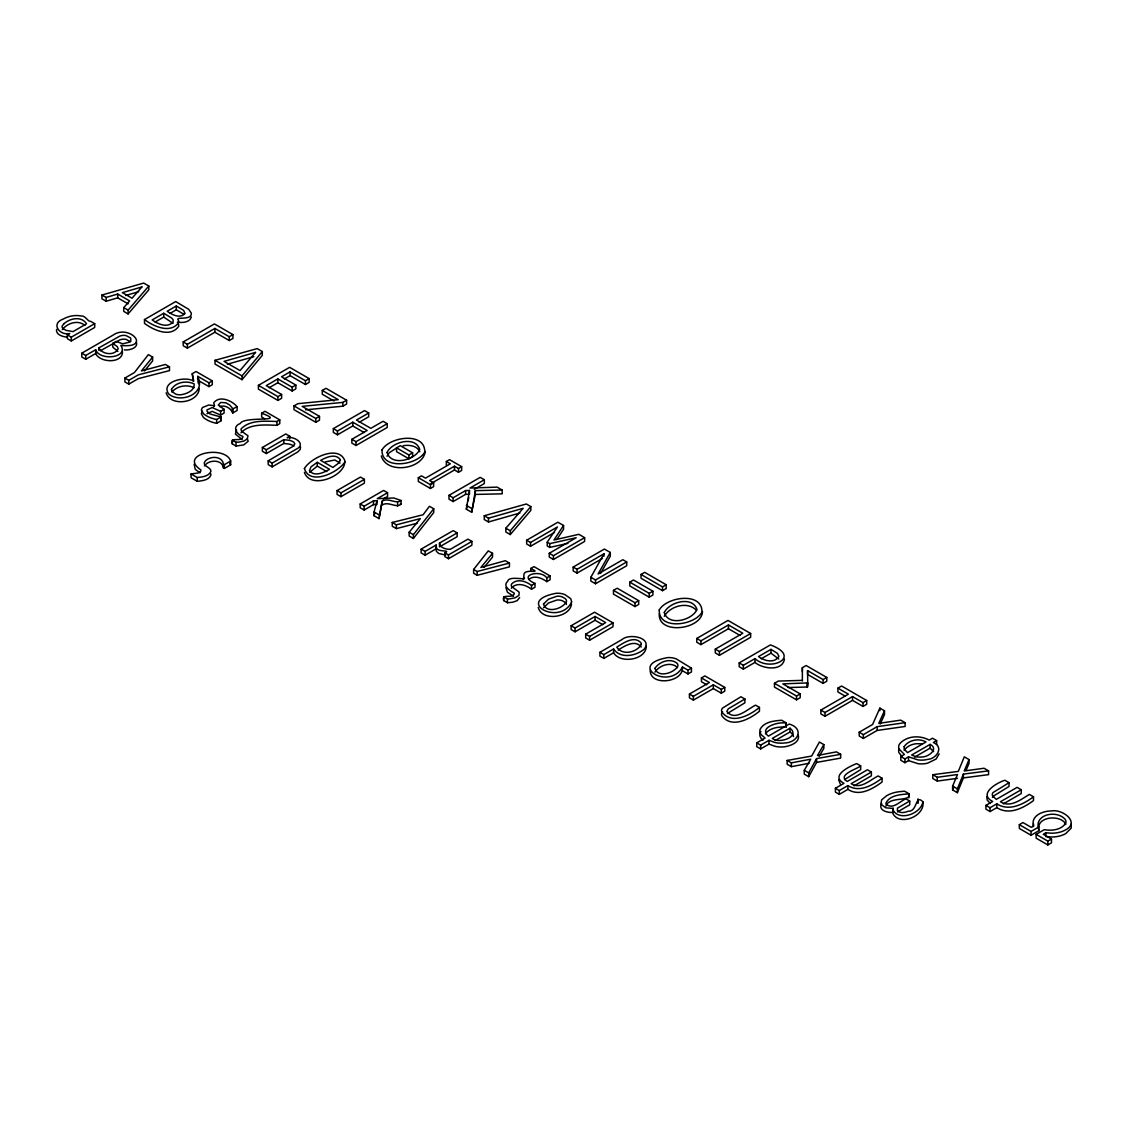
<?xml version="1.0" encoding="UTF-8"?>
<svg xmlns="http://www.w3.org/2000/svg" width="1128" height="1128" viewBox="0 0 1128 1128"><rect width="100%" height="100%" fill="white"/><g stroke="black" fill="none" stroke-linecap="round" stroke-linejoin="round"><path stroke-width="1.5" d="M304.405 472.336C310.186 489.651 343.8 476.961 344.83 462.269M885.931 806.224C889.104 795.691 911.128 802.473 909.21 793.886L904.529 791.193L899.256 791.701A24.731 14.283 0 0 0 886.594 795.748L881.673 799.808L880.869 804.179L885.762 807.831L893.277 808.438L892.897 813.542C899.524 826.542 925.369 816.235 922.901 801.796C915.005 793.661 917.713 811.948 908.153 811.244C904.783 812.668 900.257 813.556 897.38 810.665L897.493 808.113L909.732 801.049L909.732 804.842L897.493 811.906M199.247 388.342C198.641 403.232 170.413 407.095 166.14 392.812M56.527 329.447C55.765 334.776 62.604 336.637 66.721 337.117M505.922 587.589L507.403 592.214L513.607 596.275M986.859 796.58L987.155 800.006L990.243 803.46M1033.051 826.711L1033.459 823.694M194.129 464.369L195.243 469.319L199.938 472.844M471.715 512.295L475.325 490.638L502.186 490.046L502.186 493.838L475.325 494.431L471.715 512.295L466.329 509.193L469.474 490.44L465.596 490.567L453.132 497.772L448.972 495.375L448.972 499.168L453.132 501.565L465.596 494.36L469.474 494.233L469.474 490.44M939.145 753.885L936.057 759.073L927.611 763.162A14.974 8.643 0 0 1 918.009 763.684L908.534 760.625L904.938 762.697L900.807 760.314L900.807 756.521L904.402 754.449L899.044 749.02A14.749 8.516 0 0 1 899.975 743.437C907.349 735.583 920.11 735.118 929.204 740.123L932.518 738.22L936.649 740.602L936.649 744.395M466.329 509.193L467.387 504.202M468.078 500.874L468.783 497.547M376.964 500.719L376.964 504.512L373.509 504.611L364.132 510.025L360.184 507.755L360.184 503.962L364.132 506.232L373.509 500.818L376.964 500.719L374.087 511.985L374.087 515.778L379.036 518.626L382.18 501.156C388.779 497.194 395.745 504.639 401.046 500.508L393.841 497.97L377.217 498.675L387.553 492.71L387.553 496.503L383.125 499.055M379.036 518.626L382.18 501.156M191.337 317.024C189.73 322.58 182.101 322.975 177.322 322.114M374.087 515.778L374.905 512.549M922.901 801.796C921.097 813.81 898.833 821.776 892.897 809.749L893.277 808.438M659.26 613.731C657.85 635.177 701.574 629.833 702.518 611.573M650.25 670.046C649.418 686.473 683.906 682.976 682.482 666.986L687.995 670.173L691.45 668.171L691.45 671.964L687.995 673.952L682.482 670.779M682.482 666.986C669.538 691.196 625.772 664.9 667.903 657.568A13.198 7.614 0 0 1 676.292 658.907L691.45 668.171M387.059 456.262L389.104 452.85L396.929 447.774M664.293 616.325C670.004 606.074 687.657 600.928 696.413 610.304M957.362 792.688L957.362 788.895L963.397 774.104L988.565 770.861L988.565 774.654L963.397 777.897L957.362 792.688L952.61 789.938L952.61 786.145L957.489 774.541L937.255 777.291L932.771 774.696L932.771 778.489L937.255 781.07L957.489 778.334M523.336 579.496L524.041 577.79M519.641 597.558L517.132 600.688L512.591 602.239L507.445 602.733L503.694 600.575C501.283 592.919 512.07 599.137 514.269 593.821L514.241 593.088C510.265 590.903 502.157 586.179 507.713 581.216C508.911 575.068 528.75 581.216 523.66 577.451L524.041 573.997C525.592 568.357 542.906 574.321 530.738 568.484L530.738 571.008M952.61 789.938L953.823 787.034M932.771 774.696L958.306 771.397L964.285 756.846L969.022 759.581L964.214 770.974L984.053 768.253L988.565 770.861M966.019 770.48L969.022 763.374L969.022 759.581M879.882 708.116L872.578 724.5L859.212 732.227L859.212 736.02L863.357 738.417L877.175 730.436L905.121 726.474L905.121 722.681L900.722 720.143L878.768 723.372L884.493 710.781L879.882 708.116L879.882 710.64M880.192 724.021L884.493 714.56L884.493 710.781M543.499 607.78L548.518 602.972L556.936 600.025A7.543 4.357 0 0 1 562.308 600.731L565.213 602.408A7.501 4.329 0 0 1 566.453 604.411M654.945 672.133C659.147 665.576 669.877 661.6 676.659 666.747A7.501 4.329 0 0 1 677.505 667.72M760.921 731.438L760.046 733.228A16.046 9.264 0 0 0 761.372 738.643L762.993 740.306M213.7 406.686L214.433 405.347M808.705 776.67L808.705 772.877L816.573 758.608L840.656 754.308L840.656 758.101L816.573 762.401L808.705 776.67L804.264 774.104L804.264 770.311L810.722 759.2L791.362 762.866L787.147 760.441L787.147 764.234L791.362 766.659L809.1 763.303M573.165 567.074L604.382 549.054L610.276 552.452L598.122 573.983L622.839 559.714L626.717 561.941L626.717 565.734L595.499 583.754L590.846 581.075L590.846 577.282L603.959 553.777L577.043 569.316L573.165 567.074L573.165 570.867L577.043 573.109L602.465 558.43M600.547 573.461L610.276 556.245L610.276 552.452M881.673 803.601C877.499 810.327 888.385 813.302 893.277 812.23M787.147 760.441L811.681 756.056L819.393 742.041L823.835 744.607L817.49 755.464L836.426 751.868L840.656 754.308M819.083 756.535L823.835 748.4L823.835 744.607M904.177 750.388C907.885 744.818 915.612 742.647 921.971 744.127M207.002 413.708L212.134 411.353L220.609 415.076L224.091 413.074L224.091 409.281L218.268 405.037L220.721 402.414L226.051 402.851L229.548 404.91L232.072 407.645L232.805 412.947L237.106 410.465L237.106 406.686C231.987 400.553 219.452 395.026 213.7 402.893L214.503 405.713L208.652 405.022L202.434 407.546L201.348 410.042L203.463 413.694A25.817 14.904 0 0 0 216.647 419.531L221.003 417.022L221.003 420.814L216.647 423.324A25.817 14.904 0 0 1 203.463 417.487L201.348 413.835L202.434 411.339M526.663 540.227L557.881 522.208L563.549 525.479L553.961 540.016L578.875 534.319L584.642 537.661L584.642 541.44L553.425 559.474L549.265 557.077L549.265 553.284L576.168 537.746L549.731 543.625L547.221 542.173L557.443 526.945L530.541 542.469L526.663 540.227L526.663 544.02L530.541 546.262L554.454 532.458M556.837 539.452L563.549 529.272L563.549 525.479M765.447 733.849C769.564 727.997 777.756 726.883 784.425 727.01M241.011 432.771C249.894 423.381 265.136 424.96 276.938 425.284L279.772 423.649L279.772 419.856L264.953 411.297L261.64 413.215L261.64 417.007L264.629 418.728M204.45 465.991C208.553 459.463 222.117 459.11 223.457 467.909L224.387 468.43L230.676 464.806L230.676 461.014C224.853 444.347 177.491 454.147 200.854 469.911L200.601 471.56L198.077 472.999L191.069 473.957L191.069 477.75L197.231 481.303C202.109 480.796 208.722 480.274 210.922 475.142L210.527 473.252M236.584 430.036L235.385 434.069L242.139 439.539M309.707 472.308L317.278 466.104L317.278 462.311L329.517 469.375C323.891 472.463 314.627 477.13 309.495 470.799L310.905 466.95L317.278 462.311M62.28 329.644C67.186 323.172 78.213 319.421 84.91 325.498M392.248 522.461L396.351 524.83L420.335 518.612L409.168 532.233L409.168 536.026L413.398 538.465L413.398 534.672L433.73 508.756L429.43 506.275L423.099 514.763L392.248 522.461L392.248 526.254L396.351 528.623L417.134 523.237M413.398 538.465L433.73 512.549L433.73 508.756M492.541 553.326L480.88 567.469L505.302 560.701L509.419 563.069L509.419 566.862L477.172 575.294L473.633 573.236L473.633 569.457L488.283 550.873L492.541 553.326L492.541 557.119L484.067 567.398M152.618 357.082L141.409 370.957L165.393 364.457L169.496 366.826L169.496 370.618L138.363 378.613L128.803 384.126L124.87 381.856L124.87 378.063L134.472 372.522L148.36 354.615L152.618 357.082L152.618 360.875L144.469 370.971M171.964 391.98C177.293 385.762 186.839 384.239 194.157 387.708M242.041 379.685L242.041 375.906L262.302 351.555L257.184 348.608L215.025 360.311L215.025 364.104L242.041 379.685L262.302 355.348L262.302 351.555M484.264 515.75L488.494 518.189L523.166 508.291L505.852 528.214L505.852 532.007L510.293 534.573L510.293 530.78L530.823 506.585L526.339 503.99L484.264 515.75L484.264 519.543L488.494 521.982L519.867 513.029M510.293 534.573L530.823 510.378L530.823 506.585M101.943 295.028L106.145 297.439L117.693 294.041L129.621 300.936L123.727 307.606L123.727 311.384L128.113 313.922L128.113 310.129L148.811 286.033L143.693 283.072L101.943 295.028L101.943 298.807L106.145 301.232L117.693 297.834L128.127 303.855M128.113 313.922L148.811 289.825L148.811 286.033M727.405 713.488L744.889 702.814L744.889 699.022L740.941 696.751L722.54 708.074A9.644 5.569 0 0 0 721.92 712.092C731.72 725.092 749.923 715.265 759.454 707.439L759.454 711.232C749.923 719.044 731.72 728.885 721.92 715.885A9.644 5.569 0 0 1 722.54 711.867M844.491 779.617L860.678 769.663L860.678 765.87L856.73 763.6C849.99 766.095 829.602 775.768 843.984 783.325L835.397 788.289L835.397 792.082L839.317 794.338L847.904 789.374C859.423 796.861 872.564 788.98 882.082 782.014L882.082 778.235L878.134 775.951C870.252 779.8 860.608 789.755 851.132 783.72L871.366 772.045L871.366 775.838L854.023 785.849M528.821 579.397C534.291 574.871 541.764 578.029 546.798 581.639L550.111 579.736L550.111 575.943L533.967 566.623L530.738 568.484M67.356 334.889L69.753 333.507C59.643 335.918 50.436 323.595 63.097 319.125C68.455 316.108 74.843 314.797 80.906 315.939C85.418 315.177 87.871 322.058 90.86 321.424L94.71 323.651L94.71 327.444L71.304 340.966L67.356 338.682L67.356 334.889L71.304 337.173L94.71 323.651M81.78 353.191L113.011 335.157C129.212 323.595 152.322 348.665 120.879 345.408C129.029 357.9 99.588 361.256 95.697 349.708L85.728 355.475L81.78 353.191L81.78 356.984L85.728 359.254L95.697 353.501L95.697 349.708M144.483 319.577L175.7 301.557L188.757 309.354L191.337 313.231C191.845 321.226 173.909 315.812 178.562 320.465L178.703 322.509C170.469 334.255 153.422 326.26 144.483 319.577L144.483 323.369C153.422 330.053 170.469 338.047 178.703 326.302L178.562 324.258M98.841 350.413L98.841 347.889L119.751 336.144A7.036 4.061 0 0 1 125.885 335.524L130.651 337.991L130.848 340.839L129.114 342.221L122.783 343.828L116.142 341.417L112.786 343.349L112.786 347.142L117.918 351.414M163.715 313.274L152.181 319.929C157.948 324.046 167.381 328.417 173.148 321.917L173.063 319.619L171.583 317.983L163.715 313.274L163.715 317.067L155.058 322.058M176.306 305.998L167.17 311.272C172.189 314.67 179.831 319.069 185.048 313.499L183.582 310.341L176.306 305.998L176.306 309.791L170.215 313.316M100.35 350.808L119.751 339.937A7.036 4.061 0 0 1 125.885 339.316L130.651 341.784M183.201 341.939L214.419 323.919L232.932 334.607L232.932 338.4L229.252 340.529L214.884 332.238L187.361 348.129L183.201 345.732L183.201 341.939L187.361 344.336L214.884 328.445L229.252 336.736L232.932 334.607M124.87 378.063L128.803 380.347L138.363 374.82L169.496 366.826M193.099 381.01L192.268 373.678L196.018 371.507L212.29 380.897L212.29 384.69L208.976 386.608L197.837 380.178M197.626 379.036L197.837 376.385L208.976 382.815L212.29 380.897M269.141 387.736L277.841 382.716L292.166 390.979L295.846 388.85L295.846 385.057L292.166 387.2L277.841 378.923L266.25 385.621L281.619 394.49L281.619 398.283L277.925 400.412L258.411 389.146L258.411 385.353L289.628 367.333L309.142 378.599L309.142 382.392L305.448 384.521L290.079 375.652L284.383 378.938M221.003 417.022L210.048 413.976L207.087 411.325L207.002 409.929L212.134 407.56L220.609 411.297L224.091 409.281M309.142 378.599L305.448 380.728L290.079 371.859L281.535 376.794L295.846 385.057M232.551 409.013L237.106 406.686M258.411 385.353L277.925 396.619L281.619 394.49M247.258 438.665L248.174 441.259L243.718 444.911L236.062 446.053L232.312 443.896C229.872 436.198 240.729 442.458 242.901 437.1L242.816 436.367C236.358 434.548 231.818 426.497 240.25 423.508C244.55 415.471 288.472 423.155 261.64 413.215M305.575 409.831L342.856 406.193L346.606 404.021L346.606 400.228L342.856 402.4L302.177 406.362L319.492 416.359L319.492 420.152L315.812 422.281L293.999 409.69L293.999 405.911L297.863 403.683L338.245 399.664L322.284 390.443L322.284 394.236L333.888 400.934M322.284 390.443L325.978 388.314L346.606 400.228M232.312 443.896L232.594 439.934M232.312 440.103L236.062 442.261L238.614 442.134L243.718 441.118L247.3 438.961L247.963 435.76L241.491 431.164L241.011 428.978C249.894 419.588 265.136 421.167 276.938 421.491L279.772 419.856M191.069 473.957L197.231 477.511C202.109 477.003 208.722 476.481 210.922 471.349C211.19 466.851 201.263 466.245 205.155 461.197C209.864 455.712 222.23 455.754 223.457 464.116L224.387 464.651L230.676 461.014M293.929 446.166A9.503 5.485 0 0 0 288.895 444.037L283.791 443.459L266.307 453.555L262.373 451.27L262.373 447.478L285.793 433.956L289.727 436.24L289.727 438.764M293.999 405.911L315.812 418.488L319.492 416.359M262.373 447.478L266.307 449.762L283.791 439.666L288.895 440.244A9.503 5.485 0 0 1 293.929 442.373L294.845 443.896L293.026 446.307L268.196 460.816L268.196 464.609L272.144 466.893L297.891 451.877L300.203 449.409L300.541 446.998M289.727 436.24L287.132 437.734C294.281 435.746 307.013 444.319 295.973 449.339L272.144 463.1L268.196 460.816M364.259 432.602L352.768 425.975L337.483 434.802L333.338 432.405L333.338 428.612L364.555 410.592L368.701 412.989L368.701 416.782L359.183 422.281M333.338 428.612L337.483 431.009L352.768 422.182L367.136 430.473L351.851 439.3L351.851 443.092L355.997 445.489L387.214 427.47L387.214 423.677L383.069 421.28L370.816 428.344L356.462 420.053L368.701 412.989M351.851 439.3L355.997 441.697L387.214 423.677M396.562 447.858L400.313 445.687L412.622 452.793L412.622 456.586L408.872 458.758L396.562 451.651L396.562 447.858L408.872 454.965L412.622 452.793M337.046 490.595L360.466 477.074L364.4 479.358L364.4 483.136L340.98 496.658L337.046 494.388L337.046 490.595L340.98 492.865L364.4 479.358M360.184 503.962L383.605 490.44L387.553 492.71M431.107 483.489L454.485 469.981L458.476 472.279L461.662 470.446L461.662 466.654L458.476 468.501L454.485 466.188L429.641 480.542L433.631 482.84L433.631 486.633L430.445 488.466L418.319 481.473L418.319 477.68L421.505 475.847L425.496 478.145L450.34 463.791L446.35 461.493L446.35 465.286M446.35 461.493L449.536 459.66L461.662 466.654M418.319 477.68L430.445 484.673L433.631 482.84M382.18 504.949C388.779 500.987 395.745 508.432 401.046 504.301L401.046 500.508M448.972 495.375L480.19 477.356L484.335 479.752L484.335 483.545L474.296 489.34M484.335 479.752L469.981 488.043L497.124 487.127L502.186 490.046M421.153 549.124L425.101 551.409L436.141 545.021L436.141 548.814L425.101 555.202L421.153 552.917L421.153 549.124L453.216 530.625L457.15 532.895L457.15 536.688L439.497 546.883L439.497 543.09L457.15 532.895M439.497 543.09C439.807 548.025 446.223 549.392 450.298 549.322L467.951 539.128L471.885 541.412L471.885 545.205L448.465 558.712L444.869 556.64L444.869 552.847C451.722 549.604 436.804 552.579 436.395 547.517L436.141 545.021M444.869 552.847L448.465 554.934L471.885 541.412M549.265 553.284L553.425 555.681L584.642 537.661M503.694 600.575L503.99 596.613M503.694 596.782L507.445 598.954L509.941 598.827L515.087 597.812L518.965 595.415L519.134 592.129L511.703 586.616A6.077 3.511 0 0 1 512.253 583.345C517.935 578.41 526.254 581.399 531.528 585.432L534.996 583.43L534.996 587.223L531.528 589.225C526.254 585.178 517.935 582.203 512.253 587.138A6.077 3.511 0 0 0 511.393 588.294M534.996 583.43C516.596 575.463 540.481 568.935 546.798 577.846L550.111 575.943M590.846 577.282L595.499 579.975L626.717 561.941M613.477 590.353L617.171 588.224L638.688 600.646L638.688 604.439L634.994 606.568L613.477 594.146L613.477 590.353L634.994 602.775L638.688 600.646M641.014 574.462L644.694 572.333L666.211 584.755L666.211 588.548L662.517 590.677L641.014 578.255L641.014 574.462L662.517 586.884L666.211 584.755M629.791 582.147L633.499 580.004L652.915 591.213L652.915 595.006L649.206 597.149L629.791 585.94L629.791 582.147L649.206 593.356L652.915 591.213M571.135 625.744L594.555 612.222L613.04 622.896L613.04 626.689L589.62 640.211L585.686 637.94L585.686 634.147L605.708 622.586L595.091 616.466L575.083 628.028L571.135 625.744L571.135 629.537L575.083 631.807L595.091 620.259L602.676 624.63M585.686 634.147L589.62 636.418L613.04 622.896M599.899 652.322L622.036 639.548C628.945 633.118 652.393 637.433 644.511 648.882C636.375 656.017 620.456 659.203 613.59 648.967L603.832 654.607L599.899 652.322L599.899 656.115L603.832 658.385L613.59 652.76L613.59 648.967M618.229 650.081C624.334 646.062 635.205 639.153 641.212 647.021M696.78 638.448L727.997 620.414L750.656 633.499L750.656 637.292L719.438 655.312L715.293 652.915L715.293 649.136L742.816 633.245L728.448 624.94L700.925 640.845L696.78 638.448L696.78 642.241L700.925 644.624L728.448 628.733L739.94 635.374M715.293 649.136L719.438 651.533L750.656 633.499M701.433 677.928L704.887 675.926L724.768 687.403L724.768 691.196L721.3 693.184L713.333 688.588L693.382 700.107L689.434 697.837L689.434 694.044L709.399 682.525L701.433 677.928L701.433 681.721L706.734 684.781M739.192 662.926L770.396 644.906C802.6 656.863 770.142 672.612 754.97 658.611L743.338 665.323L739.192 662.926L739.192 666.718L743.338 669.115L754.97 662.404C762.641 668.932 782.381 671.738 784.453 659.062M770.988 649.361L758.51 656.566C764.051 660.966 774.71 663.687 778.912 656.313L777.418 653.38L770.988 649.361L770.988 653.154L761.287 658.752M689.434 694.044L693.382 696.328L713.333 684.795L721.3 689.405L724.768 687.403M744.889 699.022L728.279 708.835L726.855 711.373C734.652 721.976 748.061 708.779 755.52 705.155L759.454 707.439M788.077 687.53L807.211 687.022L807.761 682.905L782.86 683.878L800.217 693.903L800.217 697.696L796.523 699.825L774.471 687.093L774.471 683.3L778.334 681.072L802.389 680.367M802.346 671.47L802.346 667.691L806.111 665.52L826.782 677.449L826.782 681.241L823.087 683.371L807.577 674.417L807.577 670.624L823.087 679.578L826.782 677.449M774.471 683.3L796.523 696.032L800.217 693.903M837.907 688.136L841.601 686.007L866.713 700.516L866.713 704.295L863.019 706.438L852.542 700.375L825.019 716.266L820.86 713.883L820.86 710.09L848.397 694.199L837.907 688.136L837.907 691.929L845.394 696.258M786.103 723.231L786.103 727.024L786.103 723.231C779.406 721.144 757.945 727.377 768.351 736.147L789.318 724.035C804.673 728.829 797.933 742.633 784.623 742.985A16.723 9.658 0 0 1 774.922 742.492L769 740.32L760.653 745.143L756.733 742.873L756.733 746.665L760.653 748.921L769 744.113L774.922 746.285A16.723 9.658 0 0 0 784.623 746.778C790.361 745.918 800.429 742.407 798.215 734.948M756.733 742.873L765.08 738.05L761.372 734.85A16.046 9.264 0 0 1 760.046 729.435C763.952 721.821 774.076 720.806 781.704 720.27L786.456 723.02M790.009 728.195L772.285 738.417C778.771 744.283 800.824 736.64 790.009 728.195L790.009 731.987L792.688 734.201L793.506 736.64M775.246 740.504L790.009 731.987M820.86 710.09L825.019 712.487L852.542 696.596L863.019 702.645L866.713 700.516M859.212 732.227L863.357 734.624L877.175 726.644L905.121 722.681M860.678 765.87C857.576 768.986 836.567 774.696 847.213 781.464L867.446 769.775L871.366 772.045M835.397 788.289L839.317 790.545L847.904 785.581C859.423 793.069 872.564 785.187 882.082 778.235M900.807 756.521L904.938 758.918L908.534 756.832L918.009 759.905A14.974 8.643 0 0 0 927.611 759.384C936.635 758.89 944.263 747.103 933.335 742.506L936.649 740.602M930.135 744.367L911.678 755.013L915.668 756.606A9.898 5.725 0 0 0 922.154 756.958C928.274 757.114 939.173 748.992 930.135 744.367L930.135 748.16L933.646 751.657M914.526 757.17L930.135 748.16M909.732 801.049L905.84 798.793C900.045 801.218 892.812 809.918 886.27 804.292L885.861 803.376C889.343 794.986 901.357 794.436 909.21 793.886M992.428 797.468A7.952 4.582 0 0 1 993.105 796.312L1009.038 786.47L1009.038 782.677L993.105 792.519A7.952 4.582 0 0 0 992.682 795.945L996.292 799.385L1017.132 787.358L1021.263 789.741L1021.263 793.534L1003.398 803.841M1021.263 789.741L1000.423 801.768C1010.491 808.17 1021.051 799.371 1029.356 794.408L1033.502 796.805L1033.502 800.598C1023.237 808.156 1009.052 815.488 996.814 807.648L990.046 811.554L985.914 809.171L985.914 805.378L992.696 801.472C977.736 793.957 996.87 782.677 1004.893 780.28L1009.038 782.677M985.914 805.378L990.046 807.761L996.814 803.855C1009.052 811.695 1023.237 804.363 1033.502 796.805M1019.331 824.667L1022.983 822.566L1031.218 827.317L1033.826 825.823C1031.02 819.887 1036.491 814.529 1041.75 812.794A17.456 10.082 0 0 1 1051.747 810.919C1061.97 808.846 1080.427 822.002 1065.706 829.827A19.712 11.379 0 0 1 1050.929 833.197L1045.853 832.774L1043.259 834.269L1051.493 839.02L1051.493 842.813L1047.841 844.928L1036.124 838.16L1036.124 834.367L1044.246 829.686C1051.62 830.913 1060.87 830.123 1065.523 823.496A10.942 6.317 0 0 0 1065.114 819.309C1056.583 809.41 1032.501 814.402 1039.17 830.546L1031.048 835.228L1019.331 828.46L1019.331 824.667L1031.048 831.435L1039.17 826.754M1036.124 834.367L1047.841 841.135L1051.493 839.02M219.706 406.644C224.542 404.529 230.817 408.082 232.551 412.806M325.273 461.888L334.804 460.012L340.036 463.03M125.645 295.494L138.659 291.687M227.377 364.217L253.856 356.674M473.633 569.457L477.172 571.501L509.419 563.069M547.221 542.173L547.221 545.966L549.731 547.418L567.906 543.372M403.006 445.771C408.872 444.601 417.177 445.588 419.799 451.764M124.235 349.892C128.761 350.441 138.518 348.383 136.361 342.08M445.645 555.075L438.707 553.495L436.395 551.31L436.141 548.814M176.306 309.791L183.582 314.134M770.988 653.154L778.785 659.034M163.715 317.067L173.063 323.412M123.727 307.606L128.113 310.129M215.025 360.311L242.041 375.906M466.329 505.4L471.715 508.502M505.852 528.214L510.293 530.78M952.61 786.145L957.362 788.895M112.786 343.349L117.284 346.62L118.172 348.665C114.802 356.067 102.38 354.685 98.841 347.889M317.278 466.104L326.796 471.603M221.003 420.814L220.75 416.866M374.087 511.985L379.036 514.833M409.168 532.233L413.398 534.672M804.264 770.311L808.705 772.877M400.313 503.849L401.046 504.301M902.104 756.578L899.044 752.813A14.749 8.516 0 0 1 898.945 749.034M840.388 784.27L838.64 779.857M229.703 463.34L230.676 464.806M613.59 652.76C620.414 664.265 646.316 659.767 646.231 646.245M95.697 353.501C99.941 363.117 123.121 363.667 122.444 351.583M1039.17 830.546C1035.137 817.151 1058.614 814.092 1065.114 823.087A10.942 6.317 0 0 1 1065.819 824.512M197.626 376.512C206.776 394.01 180.142 403.965 168.537 393.841C160.514 381.532 185.189 375.765 193.748 381.067L192.268 373.678M197.922 381.476L198.528 383.816M1071.247 824.117L1071.191 828.135L1065.706 833.62A19.712 11.379 0 0 1 1050.929 836.99L1045.853 836.553L1045.853 832.774M425.284 451.524C422.662 469.53 386.636 474.592 381.306 455.938M571.515 604.072C569.725 617.82 542.032 621.725 538.225 607.442M807.577 670.624L807.761 686.698M802.346 667.691L802.389 680.988M1047.841 841.135L1047.841 844.928M1031.048 831.435L1031.048 835.228M996.814 803.855L996.814 807.648M990.046 807.761L990.046 811.554M963.397 774.104L963.397 777.897M937.255 777.291L937.255 781.07M918.22 799.089L918.22 802.882M917.868 799.301L917.868 803.094M908.858 794.098L908.858 797.891M908.534 756.832L908.534 760.625M904.938 758.918L904.938 762.697M893.024 808.297L893.024 812.09M877.175 726.644L877.175 730.436M863.357 734.624L863.357 738.417M863.019 702.645L863.019 706.438M852.542 696.596L852.542 700.375M847.904 785.581L847.904 789.374M839.317 790.545L839.317 794.338M825.019 712.487L825.019 716.266M823.087 679.578L823.087 683.371M816.573 758.608L816.573 762.401M807.211 683.23L807.211 687.022M796.523 696.032L796.523 699.825M791.362 762.866L791.362 766.659M769 740.32L769 744.113M760.653 745.143L760.653 748.921M754.97 658.611L754.97 662.404M743.338 665.323L743.338 669.115M728.448 624.94L728.448 628.733M721.3 689.405L721.3 693.184M719.438 651.533L719.438 655.312M713.333 684.795L713.333 688.588M700.925 640.845L700.925 644.624M693.382 696.328L693.382 700.107M687.995 670.173L687.995 673.952M662.517 586.884L662.517 590.677M649.206 593.356L649.206 597.149M634.994 602.775L634.994 606.568M603.959 553.777L603.959 556.301M603.832 654.607L603.832 658.385M595.499 579.975L595.499 583.754M595.091 616.466L595.091 620.259M589.62 636.418L589.62 640.211M577.043 569.316L577.043 573.109M575.083 628.028L575.083 631.807M553.425 555.681L553.425 559.474M549.731 543.625L549.731 547.418M546.798 577.846L546.798 581.639M531.528 585.432L531.528 589.225M530.541 542.469L530.541 546.262M507.445 598.954L507.445 602.733M488.494 518.189L488.494 521.982M477.172 571.501L477.172 575.294M475.325 490.638L475.325 494.431M465.596 490.567L465.596 494.36M458.476 468.501L458.476 472.279M454.485 466.188L454.485 469.981M453.132 497.772L453.132 501.565M448.465 554.934L448.465 558.712M430.445 484.673L430.445 488.466M425.101 551.409L425.101 555.202M408.872 454.965L408.872 458.758M397.606 502.496L397.606 506.289M396.351 524.83L396.351 528.623M373.509 500.818L373.509 504.611M364.132 506.232L364.132 510.025M355.997 441.697L355.997 445.489M352.768 422.182L352.768 425.975M342.856 402.4L342.856 406.193M340.98 492.865L340.98 496.658M337.483 431.009L337.483 434.802M315.812 418.488L315.812 422.281M305.448 380.728L305.448 384.521M292.166 387.2L292.166 390.979M290.079 371.859L290.079 375.652M283.791 439.666L283.791 443.459M277.925 396.619L277.925 400.412M277.841 378.923L277.841 382.716M276.938 421.491L276.938 425.284M272.144 463.1L272.144 466.893M266.307 449.762L266.307 453.555M236.062 442.261L236.062 446.053M232.805 409.168L232.805 412.947M229.252 336.736L229.252 340.529M224.387 464.651L224.387 468.43M223.457 464.116L223.457 467.909M220.609 411.297L220.609 415.076M216.647 419.531L216.647 423.324M214.884 328.445L214.884 332.238M208.976 382.815L208.976 386.608M197.837 376.385L197.837 378.909M197.231 477.511L197.231 481.303M187.361 344.336L187.361 348.129M128.803 380.347L128.803 384.126M117.693 294.041L117.693 297.834M106.145 297.439L106.145 301.232M85.728 355.475L85.728 359.254M71.304 337.173L71.304 340.966M387.059 452.469C391.064 466.4 414.596 460.379 419.757 449.579C415.724 435.676 392.149 441.626 387.059 452.469M664.293 612.532C668.298 626.463 691.831 620.442 696.991 609.642C692.959 595.739 669.383 601.689 664.293 612.532M171.484 389.315L171.865 391.43L175.615 394.067A7.543 4.357 0 0 0 180.959 394.758C186.543 393.898 194.834 390.739 194.157 383.915C186.684 380.376 175.897 381.927 171.484 389.315M304.405 468.543C309.89 486.295 338.795 472.322 345.14 461.592C339.725 443.882 310.651 457.714 304.405 468.543M543.499 604.002C546.178 613.942 562.858 608.852 566.411 601.703A7.501 4.329 0 0 0 565.213 598.615L562.308 596.938A7.543 4.357 0 0 0 556.936 596.233L548.518 599.179L543.499 604.002M654.945 668.34C657.624 678.28 674.304 673.19 677.857 666.042A7.501 4.329 0 0 0 676.659 662.954C669.877 657.807 659.147 661.784 654.945 668.34M904.177 746.595L904.148 749.147L907.546 752.63L926.003 741.984C918.996 737.909 908.773 739.883 904.177 746.595M340.261 460.309L338.809 463.002L332.887 467.429L320.648 460.365C326.161 457.376 335.044 453.188 340.036 459.237L340.261 460.309M571.642 601.999C559.502 626.971 513.578 601.083 556.442 593.229A13.198 7.614 0 0 1 564.846 594.569L570.754 598.672L571.642 601.999M382.025 449.889C381.151 470.404 417.205 465.582 424.734 452.131C425.467 431.629 389.611 436.508 382.025 449.889M659.26 609.938C658.385 630.467 694.439 625.645 701.968 612.194C702.702 591.692 666.845 596.571 659.26 609.938M641.338 644.356C636.925 652.463 622.487 655.946 616.79 647.119C623.248 643.129 634.697 634.895 641.212 643.228L641.338 644.356M63.944 323.722L62.28 325.851A6.218 3.581 0 0 0 63.14 328.713L66.101 330.377L73.066 331.604L86.56 323.806C81.484 315.769 69.978 318.279 63.944 323.722M255.52 352.401L240.024 370.576L224.063 361.369L255.52 352.401M141.902 286.935L132.018 298.215L122.388 292.66L141.902 286.935"/></g></svg>
